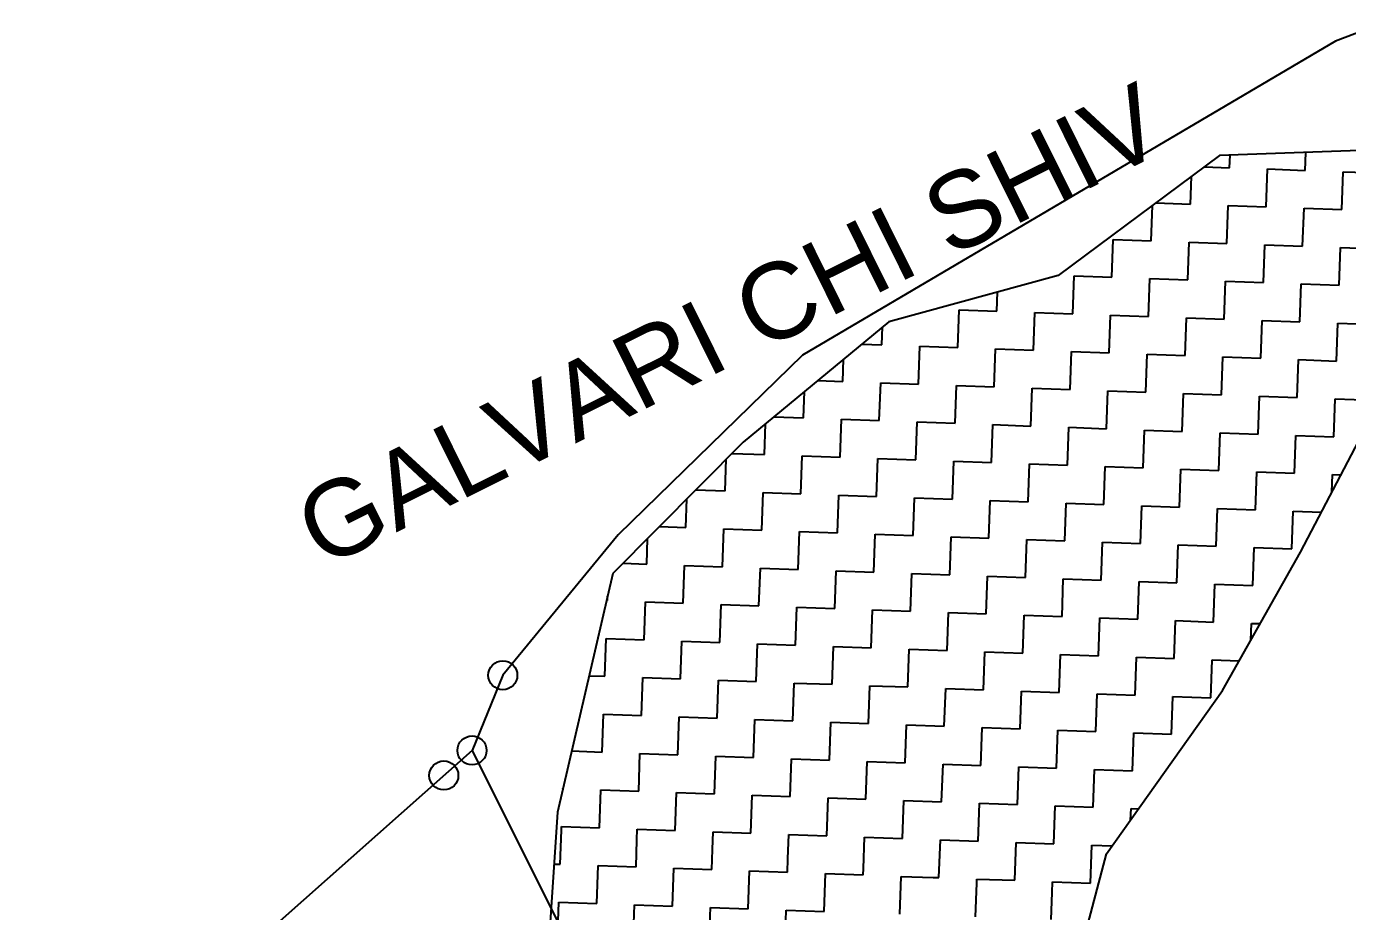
# Model space of a CAD drawing. Header units: metres. Extents: x 287345 to 291891, y 1993918 to 1999987.
# Drawn here: x 288905 to 289255.8, y 1999015.8 to 1999250.8 of the extents above; entities that cross this region are included whole.
import ezdxf

# ---------------------------------------------------------------- set-up
doc = ezdxf.new("R2010")
doc.units = ezdxf.units.M
doc.header["$MEASUREMENT"] = 0
for name, color, linetype in [('POLY_HATCH', 12, 'Continuous'), ('POLY_PARCEL', 6, 'Continuous'), ('TEXT_MAPOUT', 7, 'Continuous'), ('V_BOUND_LINE', 7, 'Continuous')]:
    doc.layers.add(name, color=color, linetype=linetype)
doc.styles.get("Standard").update_dxf_attribs({"font": 'arial.ttf'})

msp = doc.modelspace()

# ---------------------------------------------------------------- linework, layer by layer
for centre in [(289031.5, 1999078.52), (289023.33, 1999058.57), (289015.84, 1999051.92)]:
    msp.add_circle(centre, 3.85)
at = {"layer": 'POLY_HATCH'}
for p, q in [((289280.25, 1999218.65), (289221.78, 1999216.55)), ((289221.78, 1999216.55), (289178.94, 1999184.72)), ((289178.94, 1999184.72), (289134.01, 1999172.41)), ((289134.01, 1999172.41), (289095.34, 1999140.43)), ((289243.29, 1999111.25), (289259.69, 1999142.63)), ((289095.34, 1999140.43), (289060.73, 1999105.53)), ((289222.52, 1999074.46), (289243.29, 1999111.25)), ((289060.73, 1999105.53), (289045.98, 1999042.13)), ((289191.79, 1999031.08), (289222.52, 1999074.46)), ((289045.98, 1999042.13), (289043.02, 1998997.76)), ((289183.76, 1999000.79), (289191.79, 1999031.08))]:
    msp.add_line(p, q, dxfattribs=at)
at = {"layer": 'POLY_HATCH', "linetype": 'Continuous'}
for p, q in [((289224.43, 1999213.32), (289224.55, 1999216.65)), ((289244.54, 1999212.61), (289244.71, 1999217.38)), ((289214.02, 1999203.62), (289214.28, 1999210.98)), ((289217.75, 1999213.56), (289224.43, 1999213.32)), ((289234.13, 1999202.91), (289234.49, 1999212.97)), ((289234.49, 1999212.97), (289244.54, 1999212.61)), ((289254.24, 1999202.2), (289254.6, 1999212.26)), ((289254.6, 1999212.26), (289264.65, 1999211.9)), ((289204.82, 1999203.95), (289214.02, 1999203.62)), ((289203.61, 1999193.93), (289203.94, 1999203.3)), ((289223.72, 1999193.21), (289224.08, 1999203.27)), ((289224.08, 1999203.27), (289234.13, 1999202.91)), ((289243.83, 1999192.5), (289244.19, 1999202.56)), ((289244.19, 1999202.56), (289254.24, 1999202.2)), ((289193.2, 1999184.23), (289193.56, 1999194.28)), ((289193.56, 1999194.28), (289203.61, 1999193.93)), ((289213.31, 1999183.52), (289213.67, 1999193.57)), ((289213.67, 1999193.57), (289223.72, 1999193.21)), ((289233.42, 1999182.8), (289233.78, 1999192.86)), ((289233.78, 1999192.86), (289243.83, 1999192.5)), ((289253.53, 1999182.09), (289253.88, 1999192.15)), ((289253.88, 1999192.15), (289263.94, 1999191.79)), ((289182.79, 1999174.53), (289183.15, 1999184.58)), ((289183.15, 1999184.58), (289193.2, 1999184.23)), ((289202.9, 1999173.82), (289203.26, 1999183.87)), ((289203.26, 1999183.87), (289213.31, 1999183.52)), ((289223.01, 1999173.11), (289223.37, 1999183.16)), ((289223.37, 1999183.16), (289233.42, 1999182.8)), ((289162.68, 1999175.24), (289162.86, 1999180.32)), ((289243.12, 1999172.39), (289243.47, 1999182.45)), ((289243.47, 1999182.45), (289253.53, 1999182.09)), ((289152.27, 1999165.54), (289152.63, 1999175.6)), ((289152.63, 1999175.6), (289162.68, 1999175.24)), ((289172.38, 1999164.83), (289172.74, 1999174.88)), ((289172.74, 1999174.88), (289182.79, 1999174.53)), ((289192.49, 1999164.12), (289192.85, 1999174.17)), ((289192.85, 1999174.17), (289202.9, 1999173.82)), ((289212.6, 1999163.41), (289212.96, 1999173.46)), ((289212.96, 1999173.46), (289223.01, 1999173.11)), ((289232.71, 1999162.7), (289233.06, 1999172.75)), ((289233.06, 1999172.75), (289243.12, 1999172.39)), ((289132.16, 1999166.25), (289132.33, 1999171.03)), ((289252.82, 1999161.98), (289253.17, 1999172.04)), ((289253.17, 1999172.04), (289263.23, 1999171.68)), ((289126.79, 1999166.44), (289132.16, 1999166.25)), ((289141.86, 1999155.84), (289142.22, 1999165.9)), ((289142.22, 1999165.9), (289152.27, 1999165.54)), ((289121.75, 1999156.55), (289121.96, 1999162.45)), ((289161.97, 1999155.13), (289162.33, 1999165.19)), ((289162.33, 1999165.19), (289172.38, 1999164.83)), ((289182.08, 1999154.42), (289182.44, 1999164.47)), ((289182.44, 1999164.47), (289192.49, 1999164.12)), ((289202.19, 1999153.71), (289202.55, 1999163.76)), ((289202.55, 1999163.76), (289212.6, 1999163.41)), ((289222.3, 1999153), (289222.65, 1999163.05)), ((289222.65, 1999163.05), (289232.71, 1999162.7)), ((289242.41, 1999152.29), (289242.76, 1999162.34)), ((289242.76, 1999162.34), (289252.82, 1999161.98)), ((289115.12, 1999156.79), (289121.75, 1999156.55)), ((289131.45, 1999146.14), (289131.81, 1999156.2)), ((289131.81, 1999156.2), (289141.86, 1999155.84)), ((289151.56, 1999145.43), (289151.92, 1999155.49)), ((289151.92, 1999155.49), (289161.97, 1999155.13)), ((289171.67, 1999144.72), (289172.03, 1999154.78)), ((289172.03, 1999154.78), (289182.08, 1999154.42)), ((289111.34, 1999146.86), (289111.59, 1999153.87)), ((289191.78, 1999144.01), (289192.13, 1999154.06)), ((289192.13, 1999154.06), (289202.19, 1999153.71)), ((289211.89, 1999143.3), (289212.24, 1999153.35)), ((289212.24, 1999153.35), (289222.3, 1999153)), ((289232, 1999142.59), (289232.35, 1999152.64)), ((289232.35, 1999152.64), (289242.41, 1999152.29)), ((289252.11, 1999141.87), (289252.46, 1999151.93)), ((289252.46, 1999151.93), (289262.52, 1999151.57)), ((289100.93, 1999137.16), (289101.22, 1999145.3)), ((289103.44, 1999147.14), (289111.34, 1999146.86)), ((289121.04, 1999136.45), (289121.4, 1999146.5)), ((289121.4, 1999146.5), (289131.45, 1999146.14)), ((289141.15, 1999135.73), (289141.51, 1999145.79)), ((289141.51, 1999145.79), (289151.56, 1999145.43)), ((289161.26, 1999135.02), (289161.62, 1999145.08)), ((289161.62, 1999145.08), (289171.67, 1999144.72)), ((289181.37, 1999134.31), (289181.72, 1999144.37)), ((289181.72, 1999144.37), (289191.78, 1999144.01)), ((289201.48, 1999133.6), (289201.83, 1999143.65)), ((289201.83, 1999143.65), (289211.89, 1999143.3)), ((289221.59, 1999132.89), (289221.94, 1999142.94)), ((289221.94, 1999142.94), (289232, 1999142.59)), ((289241.7, 1999132.18), (289242.05, 1999142.23)), ((289242.05, 1999142.23), (289252.11, 1999141.87)), ((289092.39, 1999137.46), (289100.93, 1999137.16)), ((289090.52, 1999127.46), (289090.82, 1999135.87)), ((289110.63, 1999126.75), (289110.99, 1999136.8)), ((289110.99, 1999136.8), (289121.04, 1999136.45)), ((289130.74, 1999126.04), (289131.1, 1999136.09)), ((289131.1, 1999136.09), (289141.15, 1999135.73)), ((289150.85, 1999125.32), (289151.21, 1999135.38)), ((289151.21, 1999135.38), (289161.26, 1999135.02)), ((289170.96, 1999124.61), (289171.31, 1999134.67)), ((289171.31, 1999134.67), (289181.37, 1999134.31)), ((289191.07, 1999123.9), (289191.42, 1999133.96)), ((289191.42, 1999133.96), (289201.48, 1999133.6)), ((289211.18, 1999123.19), (289211.53, 1999133.24)), ((289211.53, 1999133.24), (289221.59, 1999132.89)), ((289231.29, 1999122.48), (289231.64, 1999132.53)), ((289231.64, 1999132.53), (289241.7, 1999132.18)), ((289251.58, 1999127.11), (289251.75, 1999131.82)), ((289251.75, 1999131.82), (289254, 1999131.74)), ((289082.75, 1999127.73), (289090.52, 1999127.46)), ((289100.22, 1999117.05), (289100.58, 1999127.1)), ((289100.58, 1999127.1), (289110.63, 1999126.75)), ((289080.11, 1999117.76), (289080.38, 1999125.34)), ((289120.33, 1999116.34), (289120.69, 1999126.39)), ((289120.69, 1999126.39), (289130.74, 1999126.04)), ((289140.44, 1999115.62), (289140.79, 1999125.68)), ((289140.79, 1999125.68), (289150.85, 1999125.32)), ((289160.55, 1999114.91), (289160.9, 1999124.97)), ((289160.9, 1999124.97), (289170.96, 1999124.61)), ((289180.66, 1999114.2), (289181.01, 1999124.26)), ((289181.01, 1999124.26), (289191.07, 1999123.9)), ((289200.77, 1999113.49), (289201.12, 1999123.54)), ((289201.12, 1999123.54), (289211.18, 1999123.19)), ((289220.88, 1999112.78), (289221.23, 1999122.83)), ((289221.23, 1999122.83), (289231.29, 1999122.48)), ((289240.98, 1999112.07), (289241.34, 1999122.12)), ((289241.34, 1999122.12), (289248.83, 1999121.86)), ((289073.11, 1999118.01), (289080.11, 1999117.76)), ((289089.81, 1999107.35), (289090.17, 1999117.4)), ((289090.17, 1999117.4), (289100.22, 1999117.05)), ((289109.92, 1999106.64), (289110.28, 1999116.69)), ((289110.28, 1999116.69), (289120.33, 1999116.34)), ((289069.7, 1999108.06), (289069.94, 1999114.81)), ((289130.03, 1999105.93), (289130.38, 1999115.98)), ((289130.38, 1999115.98), (289140.44, 1999115.62)), ((289150.14, 1999105.21), (289150.49, 1999115.27)), ((289150.49, 1999115.27), (289160.55, 1999114.91)), ((289170.25, 1999104.5), (289170.6, 1999114.56)), ((289170.6, 1999114.56), (289180.66, 1999114.2)), ((289190.36, 1999103.79), (289190.71, 1999113.85)), ((289190.71, 1999113.85), (289200.77, 1999113.49)), ((289210.46, 1999103.08), (289210.82, 1999113.13)), ((289210.82, 1999113.13), (289220.88, 1999112.78)), ((289230.57, 1999102.37), (289230.93, 1999112.42)), ((289230.93, 1999112.42), (289240.98, 1999112.07)), ((289063.46, 1999108.28), (289069.7, 1999108.06)), ((289079.4, 1999097.65), (289079.76, 1999107.71)), ((289079.76, 1999107.71), (289089.81, 1999107.35)), ((289099.51, 1999096.94), (289099.87, 1999106.99)), ((289099.87, 1999106.99), (289109.92, 1999106.64)), ((289119.62, 1999096.23), (289119.97, 1999106.28)), ((289119.97, 1999106.28), (289130.03, 1999105.93)), ((289139.73, 1999095.52), (289140.08, 1999105.57)), ((289140.08, 1999105.57), (289150.14, 1999105.21)), ((289159.84, 1999094.8), (289160.19, 1999104.86)), ((289160.19, 1999104.86), (289170.25, 1999104.5)), ((289179.95, 1999094.09), (289180.3, 1999104.15)), ((289180.3, 1999104.15), (289190.36, 1999103.79)), ((289200.05, 1999093.38), (289200.41, 1999103.44)), ((289200.41, 1999103.44), (289210.46, 1999103.08)), ((289220.16, 1999092.67), (289220.52, 1999102.72)), ((289220.52, 1999102.72), (289230.57, 1999102.37)), ((289059.29, 1999098.36), (289059.33, 1999099.51)), ((289059.07, 1999098.37), (289059.29, 1999098.36)), ((289068.99, 1999087.95), (289069.35, 1999098.01)), ((289069.35, 1999098.01), (289079.4, 1999097.65)), ((289089.1, 1999087.24), (289089.46, 1999097.29)), ((289089.46, 1999097.29), (289099.51, 1999096.94)), ((289109.21, 1999086.53), (289109.56, 1999096.58)), ((289109.56, 1999096.58), (289119.62, 1999096.23)), ((289129.32, 1999085.82), (289129.67, 1999095.87)), ((289129.67, 1999095.87), (289139.73, 1999095.52)), ((289149.43, 1999085.11), (289149.78, 1999095.16)), ((289149.78, 1999095.16), (289159.84, 1999094.8)), ((289169.54, 1999084.39), (289169.89, 1999094.45)), ((289169.89, 1999094.45), (289179.95, 1999094.09)), ((289189.64, 1999083.68), (289190, 1999093.74)), ((289190, 1999093.74), (289200.05, 1999093.38)), ((289209.75, 1999082.97), (289210.11, 1999093.03)), ((289210.11, 1999093.03), (289220.16, 1999092.67)), ((289230.06, 1999087.81), (289230.22, 1999092.31)), ((289230.22, 1999092.31), (289232.55, 1999092.23)), ((289058.58, 1999078.25), (289058.94, 1999088.31)), ((289058.94, 1999088.31), (289068.99, 1999087.95)), ((289078.69, 1999077.54), (289079.04, 1999087.6)), ((289079.04, 1999087.6), (289089.1, 1999087.24)), ((289098.8, 1999076.83), (289099.15, 1999086.88)), ((289099.15, 1999086.88), (289109.21, 1999086.53)), ((289118.91, 1999076.12), (289119.26, 1999086.17)), ((289119.26, 1999086.17), (289129.32, 1999085.82)), ((289139.02, 1999075.41), (289139.37, 1999085.46)), ((289139.37, 1999085.46), (289149.43, 1999085.11)), ((289159.13, 1999074.7), (289159.48, 1999084.75)), ((289159.48, 1999084.75), (289169.54, 1999084.39)), ((289179.23, 1999073.98), (289179.59, 1999084.04)), ((289179.59, 1999084.04), (289189.64, 1999083.68)), ((289199.34, 1999073.27), (289199.7, 1999083.33)), ((289199.7, 1999083.33), (289209.75, 1999082.97)), ((289219.45, 1999072.56), (289219.81, 1999082.62)), ((289219.81, 1999082.62), (289226.98, 1999082.36)), ((289054.42, 1999078.4), (289058.58, 1999078.25)), ((289068.28, 1999067.84), (289068.63, 1999077.9)), ((289068.63, 1999077.9), (289078.69, 1999077.54)), ((289088.39, 1999067.13), (289088.74, 1999077.19)), ((289088.74, 1999077.19), (289098.8, 1999076.83)), ((289108.5, 1999066.42), (289108.85, 1999076.47)), ((289108.85, 1999076.47), (289118.91, 1999076.12)), ((289128.61, 1999065.71), (289128.96, 1999075.76)), ((289128.96, 1999075.76), (289139.02, 1999075.41)), ((289148.71, 1999065), (289149.07, 1999075.05)), ((289149.07, 1999075.05), (289159.13, 1999074.7)), ((289168.82, 1999064.29), (289169.18, 1999074.34)), ((289169.18, 1999074.34), (289179.23, 1999073.98)), ((289188.93, 1999063.57), (289189.29, 1999073.63)), ((289189.29, 1999073.63), (289199.34, 1999073.27)), ((289209.04, 1999062.86), (289209.4, 1999072.92)), ((289209.4, 1999072.92), (289219.45, 1999072.56)), ((289057.87, 1999058.14), (289058.22, 1999068.2)), ((289058.22, 1999068.2), (289068.28, 1999067.84)), ((289077.98, 1999057.43), (289078.33, 1999067.49)), ((289078.33, 1999067.49), (289088.39, 1999067.13)), ((289098.09, 1999056.72), (289098.44, 1999066.78)), ((289098.44, 1999066.78), (289108.5, 1999066.42)), ((289118.2, 1999056.01), (289118.55, 1999066.06)), ((289118.55, 1999066.06), (289128.61, 1999065.71)), ((289138.3, 1999055.3), (289138.66, 1999065.35)), ((289138.66, 1999065.35), (289148.71, 1999065)), ((289158.41, 1999054.59), (289158.77, 1999064.64)), ((289158.77, 1999064.64), (289168.82, 1999064.29)), ((289178.52, 1999053.87), (289178.88, 1999063.93)), ((289178.88, 1999063.93), (289188.93, 1999063.57)), ((289198.63, 1999053.16), (289198.99, 1999063.22)), ((289198.99, 1999063.22), (289209.04, 1999062.86)), ((289049.77, 1999058.43), (289057.87, 1999058.14)), ((289067.57, 1999047.73), (289067.92, 1999057.79)), ((289067.92, 1999057.79), (289077.98, 1999057.43)), ((289087.68, 1999047.02), (289088.03, 1999057.08)), ((289088.03, 1999057.08), (289098.09, 1999056.72)), ((289107.79, 1999046.31), (289108.14, 1999056.37)), ((289108.14, 1999056.37), (289118.2, 1999056.01)), ((289127.89, 1999045.6), (289128.25, 1999055.65)), ((289128.25, 1999055.65), (289138.3, 1999055.3)), ((289148, 1999044.89), (289148.36, 1999054.94)), ((289148.36, 1999054.94), (289158.41, 1999054.59)), ((289168.11, 1999044.18), (289168.47, 1999054.23)), ((289168.47, 1999054.23), (289178.52, 1999053.87)), ((289188.22, 1999043.46), (289188.58, 1999053.52)), ((289188.58, 1999053.52), (289198.63, 1999053.16)), ((289047.45, 1999048.45), (289047.46, 1999048.45)), ((289047.46, 1999048.45), (289047.46, 1999048.51)), ((289057.16, 1999038.04), (289057.51, 1999048.09)), ((289057.51, 1999048.09), (289067.57, 1999047.73)), ((289077.27, 1999037.32), (289077.62, 1999047.38)), ((289077.62, 1999047.38), (289087.68, 1999047.02)), ((289097.37, 1999036.61), (289097.73, 1999046.67)), ((289097.73, 1999046.67), (289107.79, 1999046.31)), ((289117.48, 1999035.9), (289117.84, 1999045.96)), ((289117.84, 1999045.96), (289127.89, 1999045.6)), ((289137.59, 1999035.19), (289137.95, 1999045.24)), ((289137.95, 1999045.24), (289148, 1999044.89)), ((289157.7, 1999034.48), (289158.06, 1999044.53)), ((289158.06, 1999044.53), (289168.11, 1999044.18)), ((289177.81, 1999033.77), (289178.17, 1999043.82)), ((289178.17, 1999043.82), (289188.22, 1999043.46)), ((289198.17, 1999040.09), (289198.28, 1999043.11)), ((289198.28, 1999043.11), (289200.26, 1999043.04)), ((289046.75, 1999028.34), (289047.07, 1999037.41)), ((289047.07, 1999037.41), (289047.1, 1999038.39)), ((289047.1, 1999038.39), (289057.16, 1999038.04)), ((289067.11, 1999034.85), (289067.21, 1999037.68)), ((289067.21, 1999037.68), (289077.27, 1999037.32)), ((289087.16, 1999032.3), (289087.32, 1999036.97)), ((289087.32, 1999036.97), (289097.37, 1999036.61)), ((289107.2, 1999029.74), (289107.43, 1999036.26)), ((289107.43, 1999036.26), (289117.48, 1999035.9)), ((289127.24, 1999027.19), (289127.54, 1999035.54)), ((289127.54, 1999035.54), (289137.59, 1999035.19)), ((289066.86, 1999027.63), (289067.11, 1999034.85)), ((289086.96, 1999026.91), (289087.16, 1999032.3)), ((289147.29, 1999024.78), (289147.65, 1999034.83)), ((289147.65, 1999034.83), (289157.7, 1999034.48)), ((289167.4, 1999024.07), (289167.76, 1999034.12)), ((289167.76, 1999034.12), (289177.81, 1999033.77)), ((289187.51, 1999023.36), (289187.87, 1999033.41)), ((289187.87, 1999033.41), (289193.3, 1999033.22)), ((289107.07, 1999026.2), (289107.2, 1999029.74)), ((289045.06, 1999028.4), (289046.75, 1999028.34)), ((289056.45, 1999017.93), (289056.8, 1999027.98)), ((289056.8, 1999027.98), (289066.86, 1999027.63)), ((289076.55, 1999017.21), (289076.91, 1999027.27)), ((289076.91, 1999027.27), (289086.96, 1999026.91)), ((289096.66, 1999016.5), (289097.02, 1999026.56)), ((289097.02, 1999026.56), (289107.07, 1999026.2)), ((289116.77, 1999015.79), (289117.13, 1999025.85)), ((289117.13, 1999025.85), (289127.18, 1999025.49)), ((289127.18, 1999025.49), (289127.24, 1999027.19)), ((289136.88, 1999015.08), (289137.24, 1999025.13)), ((289137.24, 1999025.13), (289145.74, 1999024.83)), ((289145.74, 1999024.83), (289147.29, 1999024.78)), ((289156.99, 1999014.37), (289157.31, 1999023.36)), ((289157.31, 1999023.36), (289157.35, 1999024.42)), ((289157.35, 1999024.42), (289167.4, 1999024.07)), ((289177.35, 1999020.81), (289177.46, 1999023.71)), ((289177.46, 1999023.71), (289187.51, 1999023.36)), ((289046.04, 1999008.23), (289046.39, 1999018.28)), ((289046.39, 1999018.28), (289056.45, 1999017.93)), ((289177.1, 1999013.66), (289177.35, 1999020.81)), ((289066.14, 1999007.52), (289066.5, 1999017.57)), ((289066.5, 1999017.57), (289076.55, 1999017.21)), ((289086.25, 1999006.8), (289086.61, 1999016.86)), ((289086.61, 1999016.86), (289096.66, 1999016.5)), ((289106.36, 1999006.09), (289106.72, 1999016.15)), ((289106.72, 1999016.15), (289116.77, 1999015.79))]:
    msp.add_line(p, q, dxfattribs=at)
at = {"layer": 'POLY_PARCEL'}
msp.add_line((289023.33, 1999058.57), (289074.84, 1998955.45), dxfattribs=at)
at = {"layer": 'V_BOUND_LINE'}
for p, q in [((289262.84, 1999250.83), (289252.58, 1999246.94)), ((289252.58, 1999246.94), (289111.07, 1999163.53)), ((289111.07, 1999163.53), (289062.13, 1999115.79)), ((289062.13, 1999115.79), (289031.5, 1999078.52)), ((289031.5, 1999078.52), (289023.33, 1999058.57)), ((289023.33, 1999058.57), (288905.04, 1998953.57))]:
    msp.add_line(p, q, dxfattribs=at)

# ---------------------------------------------------------------- texts
at = {"layer": 'TEXT_MAPOUT'}
msp.add_text('GALVARI CHI SHIV', height=20.1216, rotation=26.4023, dxfattribs=at).set_placement((288983.58, 1999106.68))

doc.saveas('drawing.dxf')
